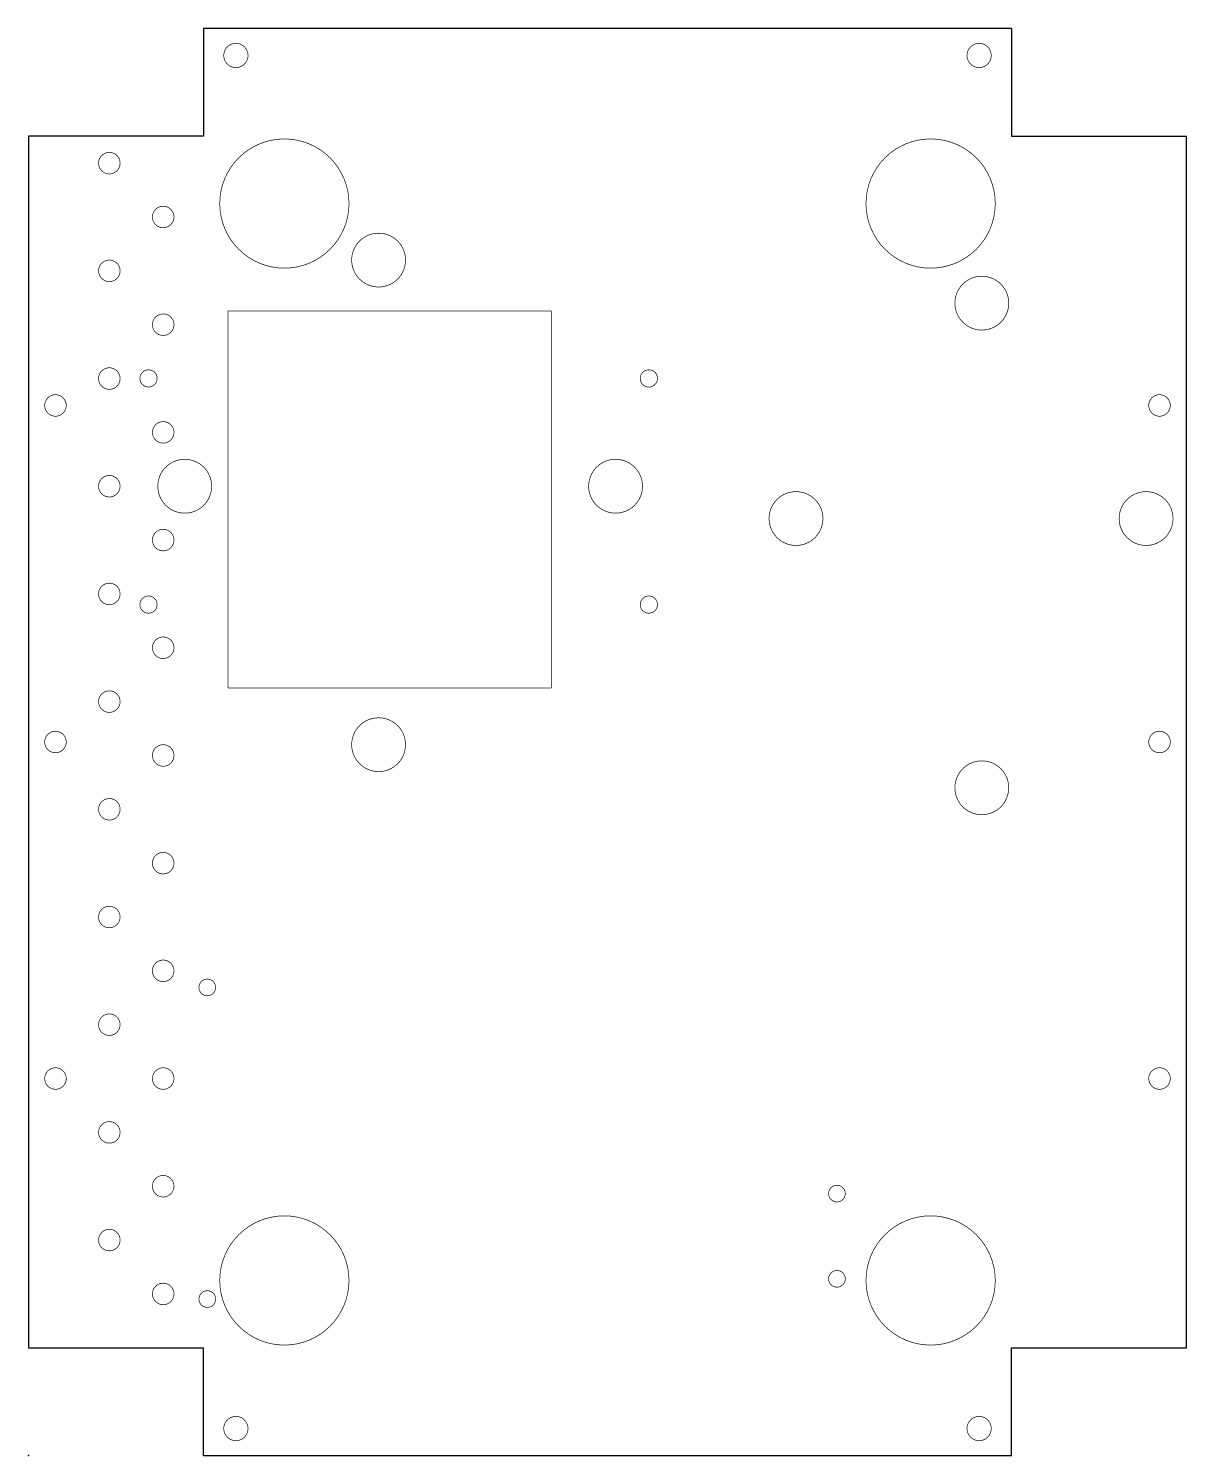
# Model space of a CAD drawing. Extents: x 0 to 215, y -17 to 248.
import ezdxf

# ---------------------------------------------------------------- set-up
doc = ezdxf.new("R2010")
doc.units = 0
doc.layers.add('1', color=14, linetype='CONTINUOUS')
doc.layers.add('23', color=178, linetype='CONTINUOUS')

msp = doc.modelspace()

# ---------------------------------------------------------------- linework, layer by layer
at = {"layer": '1'}
for p, q in [((182.5, 248.49), (32.5, 248.49)), ((32.5, 248.49), (32.5, 228.49)), ((182.5, 248.49), (182.5, 228.49)), ((0, 228.49), (0, 3.49)), ((32.5, 228.49), (0, 228.49)), ((182.5, 228.49), (215, 228.49)), ((215, 3.49), (215, 228.49)), ((0, 3.49), (32.5, 3.49)), ((32.5, -16.51), (32.5, 3.49)), ((182.5, -16.51), (182.5, 3.49)), ((182.5, 3.49), (215, 3.49)), ((32.5, -16.51), (182.5, -16.51))]:
    msp.add_line(p, q, dxfattribs=at)
for points, const_width in [([(38.5, 241.24, 1), (38.5, 245.74, 1), (38.5, 241.24)], 0.127), ([(176.5, 241.24, 1), (176.5, 245.74, 1), (176.5, 241.24)], 0.127), ([(47.5, 203.99, 1), (47.5, 227.99, 1), (47.5, 203.99)], 0.127), ([(167.5, 203.99, 1), (167.5, 227.99, 1), (167.5, 203.99)], 0.127), ([(15, 221.49, 1), (15, 225.49, 1), (15, 221.49)], 0.127), ([(25, 211.49, 1), (25, 215.49, 1), (25, 211.49)], 0.127), ([(65, 200.49, 1), (65, 210.49, 1), (65, 200.49)], 0.127), ([(15, 201.49, 1), (15, 205.49, 1), (15, 201.49)], 0.127), ([(177, 192.49, 1), (177, 202.49, 1), (177, 192.49)], 0.127), ([(37.0748, 196.045, 1), (37.0112, 196.045)], 0.0635), ([(37.043, 196.0768, 1), (37.043, 196.0133)], 0.0635), ([(97.0748, 196.045, 1), (97.0113, 196.045)], 0.0635), ([(97.043, 196.0133, 1), (97.043, 196.0768)], 0.0635), ([(25, 191.49, 1), (25, 195.49, 1), (25, 191.49)], 0.127), ([(15, 181.49, 1), (15, 185.49, 1), (15, 181.49)], 0.127), ([(22.28, 181.91, 1), (22.28, 185.11, 1), (22.28, 181.91)], 0.127), ([(115.18, 181.91, 1), (115.18, 185.11, 1), (115.18, 181.91)], 0.127), ([(5, 176.49, 1), (5, 180.49, 1), (5, 176.49)], 0.127), ([(210, 176.49, 1), (210, 180.49, 1), (210, 176.49)], 0.127), ([(25, 171.49, 1), (25, 175.49, 1), (25, 171.49)], 0.127), ([(29, 158.49, 1), (29, 168.49, 1), (29, 158.49)], 0.127), ([(109, 158.49, 1), (109, 168.49, 1), (109, 158.49)], 0.127), ([(15, 161.49, 1), (15, 165.49, 1), (15, 161.49)], 0.127), ([(142.5, 152.49, 1), (142.5, 162.49, 1), (142.5, 152.49)], 0.127), ([(207.5, 152.49, 1), (207.5, 162.49, 1), (207.5, 152.49)], 0.127), ([(25, 151.49, 1), (25, 155.49, 1), (25, 151.49)], 0.127), ([(15, 141.49, 1), (15, 145.49, 1), (15, 141.49)], 0.127), ([(22.28, 139.91, 1), (22.28, 143.11, 1), (22.28, 139.91)], 0.127), ([(115.18, 139.91, 1), (115.18, 143.11, 1), (115.18, 139.91)], 0.127), ([(25, 131.49, 1), (25, 135.49, 1), (25, 131.49)], 0.127), ([(15, 121.49, 1), (15, 125.49, 1), (15, 121.49)], 0.127), ([(37.043, 126.0768, 1), (37.043, 126.0132)], 0.0635), ([(37.0112, 126.045, 1), (37.0748, 126.045)], 0.0635), ([(97.0113, 126.045, 1), (97.0748, 126.045)], 0.0635), ([(97.043, 126.0132, 1), (97.043, 126.0768)], 0.0635), ([(65, 110.49, 1), (65, 120.49, 1), (65, 110.49)], 0.127), ([(5, 113.99, 1), (5, 117.99, 1), (5, 113.99)], 0.127), ([(210, 113.99, 1), (210, 117.99, 1), (210, 113.99)], 0.127), ([(25, 111.49, 1), (25, 115.49, 1), (25, 111.49)], 0.127), ([(177, 102.49, 1), (177, 112.49, 1), (177, 102.49)], 0.127), ([(15, 101.49, 1), (15, 105.49, 1), (15, 101.49)], 0.127), ([(25, 91.49, 1), (25, 95.49, 1), (25, 91.49)], 0.127), ([(15, 81.49, 1), (15, 85.49, 1), (15, 81.49)], 0.127), ([(25, 71.49, 1), (25, 75.49, 1), (25, 71.49)], 0.127), ([(33.19, 68.86, 1), (33.19, 71.96, 1), (33.19, 68.86)], 0.127), ([(15, 61.49, 1), (15, 65.49, 1), (15, 61.49)], 0.127), ([(5, 51.49, 1), (5, 55.49, 1), (5, 51.49)], 0.127), ([(25, 51.49, 1), (25, 55.49, 1), (25, 51.49)], 0.127), ([(210, 51.49, 1), (210, 55.49, 1), (210, 51.49)], 0.127), ([(15, 41.49, 1), (15, 45.49, 1), (15, 41.49)], 0.127), ([(25, 31.49, 1), (25, 35.49, 1), (25, 31.49)], 0.127), ([(150.1, 30.57, 1), (150.1, 33.67, 1), (150.1, 30.57)], 0.127), ([(47.5, 3.99, 1), (47.5, 27.99, 1), (47.5, 3.99)], 0.127), ([(167.5, 3.99, 1), (167.5, 27.99, 1), (167.5, 3.99)], 0.127), ([(15, 21.49, 1), (15, 25.49, 1), (15, 21.49)], 0.127), ([(150.1, 14.74, 1), (150.1, 17.84, 1), (150.1, 14.74)], 0.127), ([(25, 11.49, 1), (25, 15.49, 1), (25, 11.49)], 0.127), ([(33.19, 10.98, 1), (33.19, 14.08, 1), (33.19, 10.98)], 0.127), ([(38.5, -13.76, 1), (38.5, -9.26, 1), (38.5, -13.76)], 0.127), ([(176.5, -13.76, 1), (176.5, -9.26, 1), (176.5, -13.76)], 0.127)]:
    msp.add_lwpolyline(points, format="xyb", dxfattribs=dict(at, const_width=const_width))
at = {"layer": '1', "const_width": 0.127}
for points in [[(37.043, 196.045), (97.043, 196.045)], [(37.043, 126.045), (37.043, 196.045)], [(97.043, 196.045), (97.043, 126.045)], [(97.043, 126.045), (37.043, 126.045)]]:
    msp.add_lwpolyline(points, dxfattribs=at)
at = {"layer": '23'}
msp.add_point((0, -16.51), dxfattribs=at)

doc.saveas('drawing.dxf')
